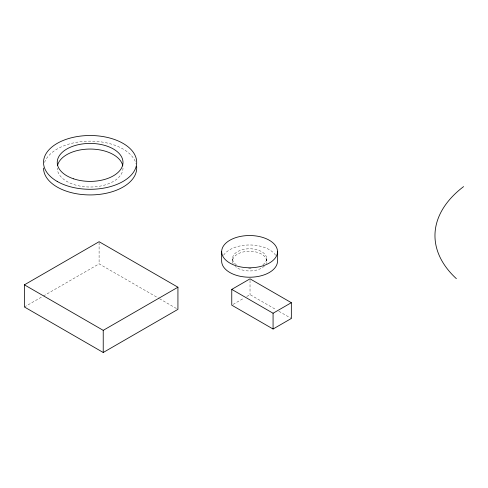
<?xml version="1.0" encoding="UTF-8"?>
<svg xmlns="http://www.w3.org/2000/svg" width="488" height="488" viewBox="0 0 488 488"><rect width="100%" height="100%" fill="white"/><g stroke="black" fill="none" stroke-linecap="round" stroke-linejoin="round"><path stroke-width="0.37" stroke-dasharray="2.44 1.83" d="M24.4 306.976L42.749 296.387M43.402 296.009L99.101 263.849L158.881 298.363M233.069 304.408L244.159 298.009M246.769 296.503L250.027 294.618L276.263 309.764M278.886 311.277L291.342 318.469M159.533 298.741L176.613 308.605M266.637 258.603L266.637 261.104M250.027 280.344L250.027 294.618M232.532 258.603L232.532 261.104M99.101 242.444L99.101 263.849M223.583 255.212A27.932 16.128 0 0 1 249.588 244.976A27.932 16.128 0 0 1 275.586 255.212M264.356 266.027A17.056 9.845 0 0 1 235.277 266.466M233.111 263.654A17.056 9.845 0 0 1 249.588 251.259A17.056 9.845 0 0 1 266.058 263.654M236.332 264.801A17.056 9.845 0 0 1 237.955 251.405A17.056 9.845 0 0 1 261.214 251.405A17.056 9.845 0 0 1 262.837 264.801M251.07 268.412A17.056 9.845 0 0 1 248.099 268.412M123 168.037A32.879 18.983 0 0 1 90.115 187.02A32.879 18.983 0 0 1 57.236 168.037M44.548 162.437A46.586 26.895 0 0 1 91.341 141.148A46.586 26.895 0 0 1 136.128 163.822"/><path stroke-width="0.73" d="M24.4 284.833L99.101 241.706L177.931 287.219L177.931 309.361L103.23 352.488L24.4 306.976L24.4 284.833L103.23 330.345L177.931 287.219M231.763 289.39L250.027 278.843L291.342 302.694L291.342 318.469L273.073 329.016L231.763 305.165L231.763 289.39L273.073 313.241L291.342 302.694M277.513 251.655A27.932 16.128 0 0 1 235.619 265.618A27.932 16.128 0 0 1 235.619 237.693A27.932 16.128 0 0 1 277.513 251.655L277.513 261.104A27.932 16.128 0 0 1 249.588 277.227A27.932 16.128 0 0 1 221.656 261.104L221.656 251.655M273.073 313.241L273.073 329.016M103.23 330.345L103.23 352.488M456.371 278.672A140.385 81.051 0 0 1 463.6 186.599M57.602 165.2A32.879 18.983 0 0 1 90.737 149.053A32.879 18.983 0 0 1 122.793 165.908M136.64 166.634A46.586 26.895 0 0 1 91.329 194.919A46.586 26.895 0 0 1 43.53 168.037M57.175 181.426A46.586 26.895 0 0 0 135.115 169.366A46.586 26.895 0 0 0 78.062 136.427A46.586 26.895 0 0 0 57.175 181.426M73.676 178.846A32.879 18.983 0 0 0 123 162.406A32.879 18.983 0 0 0 73.676 145.967A32.879 18.983 0 0 0 73.676 178.846"/></g></svg>
